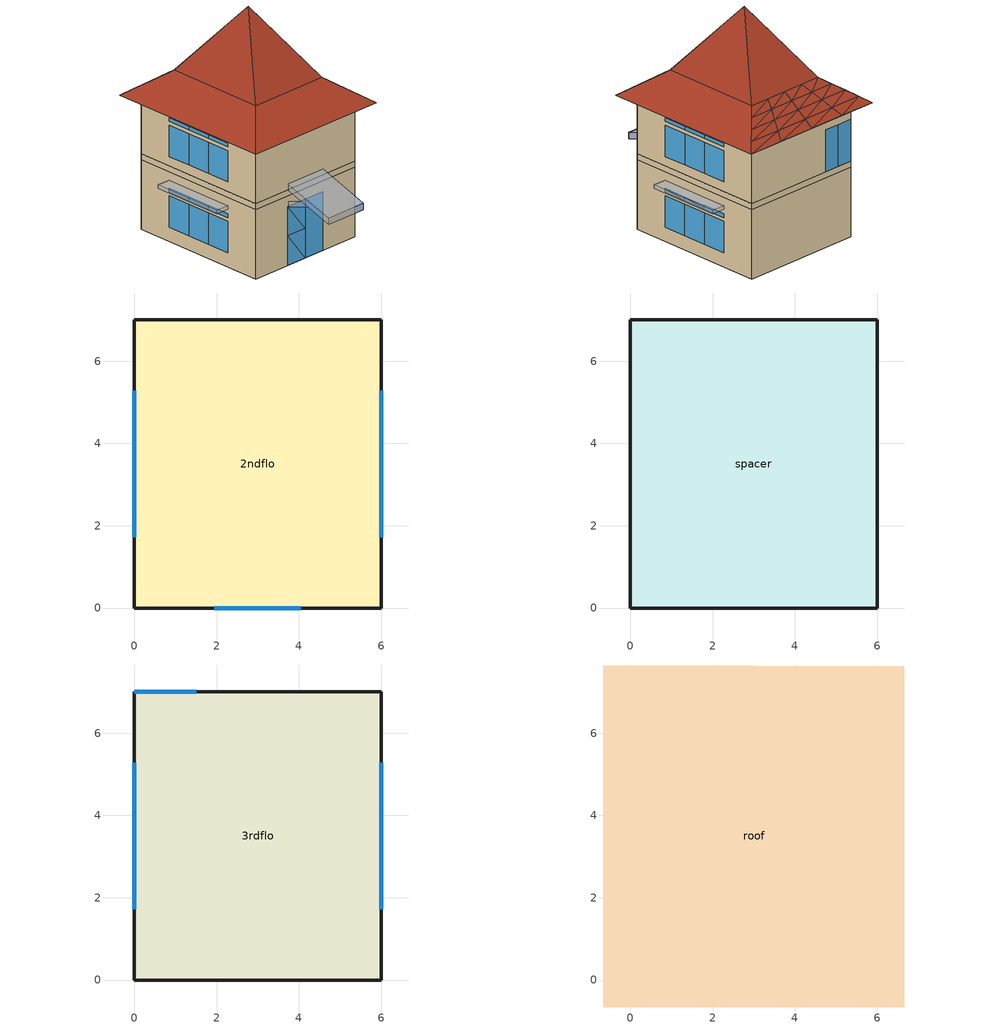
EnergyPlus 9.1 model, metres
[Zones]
2ndflo
 floor outside (Interior Floor): 6,0 0,0 0,7 6,7 z3.6
 wall outside (OPTIMUM WALL CONSTRUCTION): 0,0 6,0 6,7 0,7 0,0 z3.6:6.9
 window (opaquedoor): 3,0 4.05,0 z3.6:6.4; 3,0,5 2.99,0,6.4 1.94,0,6.4; 3,0,3.6 3,0,5 1.94,0,5; 3,0,3.6 1.94,0,5 1.94,0,3.6; 3,0,5 1.94,0,6.4 1.94,0,5
 window (doubleglass): 6,1.71 6,2.9 / 6,2.9 6,4.1 / 6,4.1 6,5.29 / 0,5.29 0,4.1 / 0,4.1 0,2.9 / 0,2.9 0,1.71 z4.28:5.78; 6,4.1 6,5.29 / 0,5.29 0,4.1 / 0,4.1 0,2.9 / 0,2.9 0,1.71 z5.95:6.12; 6,4.1,5.95 6,2.9,6.12 6,2.9,5.95; 6,2.9,5.95 6,2.9,6.12 6,1.71,6.12; 6,2.9,5.95 6,1.71,6.12 6,1.71,5.95; 6,4.1,5.95 6,4.1,6.12 6,2.9,6.12
spacer
 floor to 2ndflo (Interior Floor): 6,0 0,0 0,7 6,7 z6.9
 wall outside (OPTIMUM WALL CONSTRUCTION): 0,0 6,0 6,7 0,7 0,0 z6.9:7.2
3rdflo
 floor to spacer (Interior Floor): 6,0 0,0 0,7 6,7 z7.2
 wall outside (OPTIMUM WALL CONSTRUCTION): 0,0 6,0 6,7 0,7 0,0 z7.2:10.2
 window (doubleglass): 6,1.71 6,2.9 / 6,2.9 6,4.1 / 6,4.1 6,5.29 / 0,5.29 0,4.1 / 0,4.1 0,2.9 / 0,2.9 0,1.71 z7.65:9.15; 6,1.71 6,2.9 / 6,2.9 6,4.1 / 6,4.1 6,5.29 / 0,5.29 0,4.1 / 0,4.1 0,2.9 / 0,2.9 0,1.71 z9.33:9.5
 window (opaquedoor): 1.5,7 0.75,7 / 0.75,7 0,7 z7.2:9.2
 roof outside (EXTERIOR ROOF): 0,7 0,0 6,0 6,7 z10.2
roof
 floor outside (Interior Floor): 6.65,-0.65 -0.65,-0.65 -0.65,7.65 6.65,7.62 z10
 roof outside (EXTERIOR ROOF): 3,3.5,14.43 5,1,11.2 5,6,11.2; 3,3.5,14.43 5,6,11.2 1,6,11.2; 3,3.5,14.43 1,6,11.2 1,1,11.2; 5,1,11.2 3,3.5,14.43 1,1,11.2; 1.79,6.41,10.9 0.59,6.41,10.9 1,6,11.2; 1.79,6.41,10.9 1,6,11.2 2,6,11.2; 3,6.82,10.6 1.59,6.82,10.6 1.79,6.41,10.9; 3,6.82,10.6 1.79,6.41,10.9 3,6.41,10.9; 3,7.23,10.3 1.38,7.23,10.3 1.59,6.82,10.6; 3,7.23,10.3 1.59,6.82,10.6 3,6.82,10.6; 3,7.64,10 1.17,7.65,10 1.38,7.23,10.3; 3,7.64,10 1.38,7.23,10.3 3,7.23,10.3; 4.21,6.41,10.9 3,6.41,10.9 3,6,11.2; 4.21,6.41,10.9 3,6,11.2 4,6,11.2; 4.41,6.81,10.6 3,6.82,10.6 3,6.41,10.9; 4.41,6.81,10.6 3,6.41,10.9 4.21,6.41,10.9; 1.59,6.82,10.6 0.17,6.83,10.6 0.59,6.41,10.9; 4.62,7.22,10.3 3,7.23,10.3 3,6.82,10.6; 4.62,7.22,10.3 3,6.82,10.6 4.41,6.81,10.6; 4.83,7.63,10 3,7.64,10 3,7.23,10.3; 4.83,7.63,10 3,7.23,10.3 4.62,7.22,10.3; 5.41,6.41,10.9 4.21,6.41,10.9 4,6,11.2; 5.41,6.41,10.9 4,6,11.2 5,6,11.2; 5.83,6.81,10.6 4.41,6.81,10.6 4.21,6.41,10.9; 5.83,6.81,10.6 4.21,6.41,10.9 5.41,6.41,10.9; 6.24,7.22,10.3 4.62,7.22,10.3 4.41,6.81,10.6; 6.24,7.22,10.3 4.41,6.81,10.6 5.83,6.81,10.6; 1.59,6.82,10.6 0.59,6.41,10.9 1.79,6.41,10.9; 6.65,7.62,10 4.83,7.63,10 4.62,7.22,10.3; 6.65,7.62,10 4.62,7.22,10.3 6.24,7.22,10.3; 1.38,7.23,10.3 -0.24,7.24,10.3 0.17,6.83,10.6; 1.38,7.23,10.3 0.17,6.83,10.6 1.59,6.82,10.6; 1.17,7.65,10 -0.65,7.65,10 -0.24,7.24,10.3; 1.17,7.65,10 -0.24,7.24,10.3 1.38,7.23,10.3; 3,6.41,10.9 1.79,6.41,10.9 2,6,11.2; 3,6.41,10.9 2,6,11.2 3,6,11.2; 1,1,11.2 -0.65,-0.65,10 6.65,-0.65,10 5,1,11.2; 5,1,11.2 6.65,-0.65,10 6.65,7.62,10 5,6,11.2; 1,6,11.2 -0.65,7.65,10 -0.65,-0.65,10 1,1,11.2
shading: -0.68,5.29 -0.68,1.71 / -0.68,1.71 0,1.71 / 0,1.71 0,5.29 / 0,5.29 -0.68,5.29 / 6.68,5.29 6,5.29 / 6,5.29 6,1.71 / 6,1.71 6.68,1.71 / 6.68,1.71 6.68,5.29 z6.35:6.52; 4.05,0 1.94,0 z7.2:7.5; 1.94,-2.5 4.05,-2.5 z6.4:6.7; 6.68,1.71 6,1.71 6,5.29 6.68,5.29 z6.35; 4.05,0,7.5 4.05,-2.5,6.7 4.05,-2.5,6.4 4.05,0,7.2; 1.94,0,7.5 1.94,0,7.2 1.94,-2.5,6.4 1.94,-2.5,6.7; 1.94,0,7.5 1.94,-2.5,6.7 4.05,-2.5,6.7 4.05,0,7.5; 1.94,0,7.2 4.05,0,7.2 4.05,-2.5,6.4 1.94,-2.5,6.4; 1.94,0,6.65 1.94,0,6.4 1.94,-1.25,6.8 1.94,-0.87,6.92; 4.05,-0.87,6.92 4.05,0,6.65 4.05,0,6.4 4.05,-1.25,6.8; 1.94,0,6.9 1.94,0,6.4 2.99,0,6.4 3,0,6.9; 4.05,0,6.9 4.05,0,6.4 2.99,0,6.42 3,0,6.9; 6,5.29 6,1.71 6.68,1.71 6.68,5.29 z6.52; 0,1.71 -0.68,1.71 -0.68,5.29 0,5.29 z6.35; -0.68,5.29 -0.68,1.71 0,1.71 0,5.29 z6.52
[Building]
Building 1: North Axis {deg}=0; Terrain=City; Solar Distribution=FullInteriorAndExteriorWithReflections
[Site:Location]
409079	-: Latitude {deg}=-6.204; Longitude {deg}=106.821; Time Zone {hr}=7; Elevation {m}=10
[SizingPeriod:DesignDay] Day of Month=21; Dry-Bulb Temperature Range Modifier Type=DefaultMultipliers; Humidity Condition Type=Wetbulb; Barometric Pressure {Pa}=101301; Rain Indicator=No; Snow Indicator=No; Daylight Saving Time Indicator=No
Name | Month | Day Type | Maximum Dry-Bulb Temperature {C} | Daily Dry-Bulb Temperature Range {deltaC} | Wetbulb or DewPoint at Maximum Dry-Bulb {C} | Wind Speed {m/s} | Wind Direction {deg} | Solar Model Indicator | ASHRAE Clear Sky Optical Depth for Beam Irradiance (taub) | ASHRAE Clear Sky Optical Depth for Diffuse Irradiance (taud) | Sky Clearness
Jakarta Soekarno Hatta Ann Clg 1% Condns DB=>MWB | 8 | SummerDesignDay | 33.1 | 7.1 | 25.8 | 6.7 | 60 | ASHRAETau | 0.382 | 2.521
Jakarta Soekarno Hatta Ann Htg 99% Condns DB | 2 | WinterDesignDay | 22.7 | 0 | 22.7 | 1.9 | 320 | ASHRAEClearSky |  |  | 0
[Material] Thermal Absorptance=0.9; Visible Absorptance=0.7
Name | Roughness | Thickness {m} | Conductivity {W/m-K} | Density {kg/m3} | Specific Heat {J/kg-K} | Solar Absorptance
1/2IN GYPSUM | Smooth | 0.0127 | 0.16 | 784.9 | 830 | 0.4
F16 Acoustic tile | MediumSmooth | 0.0191 | 0.06 | 368 | 590 | 0.3
I02 INSULATION BOARD | MediumRough | 0.15 | 0.03 | 265 | 836 | 0.78
M11 100mm lightweight concrete; M11 100MM LIGHTWEIGHT CONCRETE 1 | MediumRough | 0.1016 | 0.53 | 1280 | 840 | 0.5
PLASTER BOARD | MediumSmooth | 0.0095 | 0.58 | 800 | 1090 | 0.7
[Material:AirGap]
Material Air Gap 1: Thermal Resistance {m2-K/W}=0.18
[WindowMaterial:SimpleGlazingSystem]
Name | U-Factor {W/m2-K} | Solar Heat Gain Coefficient | Visible Transmittance
DOUBLE GLASS | 1.5 | 0.3 | 0.5
OPAQUE DOOR | 3.2 | 0.1
[Construction]
doubleglass: DOUBLE GLASS
EXTERIOR ROOF: M11 100mm lightweight concrete, Material Air Gap 1, F16 Acoustic tile
Interior Floor: F16 Acoustic tile, Material Air Gap 1, M11 100mm lightweight concrete
opaquedoor: OPAQUE DOOR
OPTIMUM WALL CONSTRUCTION: PLASTER BOARD, M11 100MM LIGHTWEIGHT CONCRETE 1, I02 INSULATION BOARD, 1/2IN GYPSUM
[Zone]
2ndflo; 3rdflo; roof; spacer
[ZoneControl:Thermostat] Control Object Type 1=ThermostatSetpoint:DualSetpoint
Name | Zone or ZoneList | Control Type Schedule | Control Name 1
2ndflo Thermostat | 2ndflo | 2ndflo Thermostat Schedule | dualSetPtThermostat2ndflo
3rdflo Thermostat | 3rdflo | 3rdflo Thermostat Schedule | dualSetPtThermostat3rdflo
[ThermostatSetpoint:DualSetpoint] Heating Setpoint Temperature Schedule=Medium Office HtgSetp; Cooling Setpoint Temperature Schedule=Medium Office ClgSetp
dualSetPtThermostat2ndflo; dualSetPtThermostat3rdflo
[ZoneHVAC:PackagedTerminalHeatPump] Availability Schedule=Always On Discrete; Cooling Supply Air Flow Rate {m3/s}=Autosize; Heating Supply Air Flow Rate {m3/s}=Autosize; No Load Supply Air Flow Rate {m3/s}=Autosize; Cooling Outdoor Air Flow Rate {m3/s}=Autosize; Heating Outdoor Air Flow Rate {m3/s}=Autosize; No Load Outdoor Air Flow Rate {m3/s}=Autosize; Heating Convergence Tolerance=0.001; Cooling Convergence Tolerance=0.001; Maximum Supply Air Temperature from Supplemental Heater {C}=Autosize; Maximum Outdoor Dry-Bulb Temperature for Supplemental Heater Operation {C}=21; Fan Placement=DrawThrough
Name | Supply Air Fan | Heating Coil | Cooling Coil | Supplemental Heating Coil
Zone HVAC Packaged Terminal Heat Pump 1 | Fan Constant Volume 1 | Coil Heating DX Single Speed 1 | Coil Cooling DX Single Speed 1 | Coil Heating Electric 1
Zone HVAC Packaged Terminal Heat Pump 2 | Fan Constant Volume 2 | Coil Heating DX Single Speed 2 | Coil Cooling DX Single Speed 2 | Coil Heating Electric 2
[Fan:ConstantVolume] Availability Schedule=Always On Discrete; Fan Total Efficiency=0.7; Pressure Rise {Pa}=300; Maximum Flow Rate {m3/s}=AutoSize; Motor Efficiency=0.9; Motor In Airstream Fraction=1
Fan Constant Volume 1; Fan Constant Volume 2
[Coil:Heating:DX:SingleSpeed] Availability Schedule=Always On Discrete; Gross Rated Heating Capacity {W}=Autosize; Gross Rated Heating COP {W/W}=5; Rated Air Flow Rate {m3/s}=Autosize; Rated Supply Fan Power Per Volume Flow Rate {W/(m3/s)}=773.3; Minimum Outdoor Dry-Bulb Temperature for Compressor Operation {C}=-8; Maximum Outdoor Dry-Bulb Temperature for Defrost Operation {C}=5; Crankcase Heater Capacity {W}=0; Maximum Outdoor Dry-Bulb Temperature for Crankcase Heater Operation {C}=10; Defrost Strategy=Resistive; Defrost Control=Timed; Defrost Time Period Fraction=0.166667; Resistive Defrost Heater Capacity {W}=2000
Name | Heating Capacity Function of Temperature Curve | Heating Capacity Function of Flow Fraction Curve | Energy Input Ratio Function of Temperature Curve | Energy Input Ratio Function of Flow Fraction Curve | Part Load Fraction Correlation Curve
Coil Heating DX Single Speed 1 | Curve Cubic 1 | Curve Cubic 2 | Curve Cubic 3 | Curve Quadratic 4 | Curve Quadratic 5
Coil Heating DX Single Speed 2 | Curve Cubic 4 | Curve Cubic 5 | Curve Cubic 6 | Curve Quadratic 9 | Curve Quadratic 10
[Coil:Cooling:DX:SingleSpeed] Availability Schedule=SCHCOOLING AVAILABILITY; Gross Rated Total Cooling Capacity {W}=Autosize; Gross Rated Sensible Heat Ratio=Autosize; Gross Rated Cooling COP {W/W}=3; Rated Air Flow Rate {m3/s}=Autosize; Rated Evaporator Fan Power Per Volume Flow Rate {W/(m3/s)}=773.3; Condenser Type=AirCooled; Evaporative Condenser Effectiveness=0; Evaporative Condenser Air Flow Rate {m3/s}=Autosize; Evaporative Condenser Pump Rated Power Consumption {W}=Autosize; Crankcase Heater Capacity {W}=0; Maximum Outdoor Dry-Bulb Temperature for Crankcase Heater Operation {C}=0; Basin Heater Capacity {W/K}=0; Basin Heater Setpoint Temperature {C}=10
Name | Total Cooling Capacity Function of Temperature Curve | Total Cooling Capacity Function of Flow Fraction Curve | Energy Input Ratio Function of Temperature Curve | Energy Input Ratio Function of Flow Fraction Curve | Part Load Fraction Correlation Curve
Coil Cooling DX Single Speed 1 | Curve Biquadratic 1 | Curve Quadratic 1 | Curve Biquadratic 2 | Curve Quadratic 2 | Curve Quadratic 3
Coil Cooling DX Single Speed 2 | Curve Biquadratic 3 | Curve Quadratic 6 | Curve Biquadratic 4 | Curve Quadratic 7 | Curve Quadratic 8
[Coil:Heating:Electric] Availability Schedule=Always On Discrete; Efficiency=1; Nominal Capacity {W}=Autosize
Coil Heating Electric 1; Coil Heating Electric 2
[Zone equipment]
2ndflo: Zone HVAC Packaged Terminal Heat Pump 1
3rdflo: Zone HVAC Packaged Terminal Heat Pump 2
[Sizing:Zone] Zone Cooling Design Supply Air Temperature Input Method=SupplyAirTemperature; Zone Cooling Design Supply Air Temperature {C}=14; Zone Cooling Design Supply Air Temperature Difference {deltaC}=11.11; Zone Heating Design Supply Air Temperature Input Method=SupplyAirTemperature; Zone Heating Design Supply Air Temperature {C}=40; Zone Heating Design Supply Air Temperature Difference {deltaC}=11.11; Zone Cooling Design Supply Air Humidity Ratio {kgWater/kgDryAir}=0.0085; Zone Heating Design Supply Air Humidity Ratio {kgWater/kgDryAir}=0.008; Design Specification Outdoor Air Object=roof_DSOA; Cooling Design Air Flow Method=DesignDay; Cooling Design Air Flow Rate {m3/s}=0; Cooling Minimum Air Flow per Zone Floor Area {m3/s-m2}=0.000762; Cooling Minimum Air Flow {m3/s}=0; Cooling Minimum Air Flow Fraction=0; Heating Design Air Flow Method=DesignDay; Heating Design Air Flow Rate {m3/s}=0; Heating Maximum Air Flow per Zone Floor Area {m3/s-m2}=0.002032; Heating Maximum Air Flow {m3/s}=0.141576; Heating Maximum Air Flow Fraction=0.3; Account for Dedicated Outdoor Air System=No
Name | Design Specification Zone Air Distribution Object
2ndflo | 2ndflo Design Spec Zone Air Dist
3rdflo | 3rdflo Design Spec Zone Air Dist
[DesignSpecification:ZoneAirDistribution] Zone Air Distribution Effectiveness in Cooling Mode=1; Zone Air Distribution Effectiveness in Heating Mode=1
2ndflo Design Spec Zone Air Dist; 3rdflo Design Spec Zone Air Dist
[DesignSpecification:OutdoorAir]
roof_DSOA: Outdoor Air Method=Sum; Outdoor Air Flow per Person {m3/s-person}=0.00236; Outdoor Air Flow per Zone Floor Area {m3/s-m2}=0.000305; Outdoor Air Flow per Zone {m3/s}=0; Outdoor Air Flow Air Changes per Hour {1/hr}=0
[Schedule:Compact]
2ndflo Thermostat Schedule; 3rdflo Thermostat Schedule: Through: 12/31, For: AllDays, Until: 24:00, 4
[Schedule:Year]
Medium Office HtgSetp: Schedule:Week:Daily {ecb93216-4e3a-48b3-b436-2bda810a97af}, 1, 1, 1, 3, Schedule:Week:Daily {7658c4fb-bb29-427e-bf3f-5def4335bcf1}, 1, 4, 12, 31
Medium Office ClgSetp: Schedule:Week:Daily {8e0b014c-04b7-4e6c-a258-14b421fd36f8}, 1, 1, 1, 3, Schedule:Week:Daily {edd3bcc3-8268-4813-9843-1db4b5a04d2a}, 1, 4, 12, 31
[Schedule:Week:Daily]
Schedule:Week:Daily {ecb93216-4e3a-48b3-b436-2bda810a97af}: Medium Office HtgSetp Default Schedule, Medium Office HtgSetp Default Schedule, Medium Office HtgSetp Default Schedule, Medium Office HtgSetp Default Schedule, Medium Office HtgSetp Default Schedule, Medium Office HtgSetp Default Schedule, Medium Office HtgSetp Rule 2 Day Schedule, Medium Office HtgSetp Default Schedule, Medium Office HtgSetp Summer Design Day, Medium Office HtgSetp Winter Design Day, Medium Office HtgSetp Default Schedule, Medium Office HtgSetp Default Schedule
Schedule:Week:Daily {7658c4fb-bb29-427e-bf3f-5def4335bcf1}: Medium Office HtgSetp Rule 1 Day Schedule, Medium Office HtgSetp Default Schedule, Medium Office HtgSetp Default Schedule, Medium Office HtgSetp Default Schedule, Medium Office HtgSetp Default Schedule, Medium Office HtgSetp Default Schedule, Medium Office HtgSetp Rule 2 Day Schedule, Medium Office HtgSetp Default Schedule, Medium Office HtgSetp Summer Design Day, Medium Office HtgSetp Winter Design Day, Medium Office HtgSetp Default Schedule, Medium Office HtgSetp Default Schedule
Schedule:Week:Daily {8e0b014c-04b7-4e6c-a258-14b421fd36f8}: Medium Office ClgSetp Default Schedule, Medium Office ClgSetp Default Schedule, Medium Office ClgSetp Default Schedule, Medium Office ClgSetp Default Schedule, Medium Office ClgSetp Default Schedule, Medium Office ClgSetp Default Schedule, Medium Office ClgSetp Rule 2 Day Schedule, Medium Office ClgSetp Default Schedule, Medium Office ClgSetp Summer Design Day, Medium Office ClgSetp Winter Design Day, Medium Office ClgSetp Default Schedule, Medium Office ClgSetp Default Schedule
Schedule:Week:Daily {edd3bcc3-8268-4813-9843-1db4b5a04d2a}: Medium Office ClgSetp Rule 1 Day Schedule, Medium Office ClgSetp Default Schedule, Medium Office ClgSetp Default Schedule, Medium Office ClgSetp Default Schedule, Medium Office ClgSetp Default Schedule, Medium Office ClgSetp Default Schedule, Medium Office ClgSetp Rule 2 Day Schedule, Medium Office ClgSetp Default Schedule, Medium Office ClgSetp Summer Design Day, Medium Office ClgSetp Winter Design Day, Medium Office ClgSetp Default Schedule, Medium Office ClgSetp Default Schedule
[Schedule:Day:Interval]
Medium Office HtgSetp Default Schedule: No, 06:00, 15.6, 22:00, 21, 24:00, 15.6
Medium Office HtgSetp Rule 2 Day Schedule: No, 06:00, 15.6, 18:00, 21, 24:00, 15.6
Medium Office HtgSetp Summer Design Day; Medium Office HtgSetp Rule 1 Day Schedule: No, 24:00, 15.6
Medium Office HtgSetp Winter Design Day: No, 24:00, 21
Medium Office ClgSetp Default Schedule; Medium Office ClgSetp Summer Design Day: No, 06:00, 26.7, 22:00, 24, 24:00, 26.7
Medium Office ClgSetp Rule 2 Day Schedule: No, 06:00, 26.7, 18:00, 24, 24:00, 26.7
Medium Office ClgSetp Winter Design Day; Medium Office ClgSetp Rule 1 Day Schedule: No, 24:00, 26.7
[Schedule:Constant]
Always On Discrete: Hourly Value=1
[Curve:Cubic]
Name | Coefficient1 Constant | Coefficient2 x | Coefficient3 x**2 | Coefficient4 x**3 | Minimum Value of x {BasedOnField A2} | Maximum Value of x {BasedOnField A2}
Curve Cubic 1; Curve Cubic 4 | 0.758746 | 0.027626 | 0.000148716 | 3.4992e-06 | -20 | 20
Curve Cubic 2; Curve Cubic 5 | 0.84 | 0.16 | 0 | 0 | 0.5 | 1.5
Curve Cubic 3; Curve Cubic 6 | 1.19248 | -0.0300438 | 0.00103745 | -2.3328e-05 | -20 | 20
[Curve:Quadratic]
Name | Coefficient1 Constant | Coefficient2 x | Coefficient3 x**2 | Minimum Value of x {BasedOnField A2} | Maximum Value of x {BasedOnField A2}
Curve Quadratic 4; Curve Quadratic 9 | 1.3824 | -0.4336 | 0.0512 | 0 | 1
Curve Quadratic 5; Curve Quadratic 10 | 0.75 | 0.25 | 0 | 0 | 1
Curve Quadratic 1; Curve Quadratic 6 | 0.8 | 0.2 | 0 | 0.5 | 1.5
Curve Quadratic 2; Curve Quadratic 7 | 1.1552 | -0.1808 | 0.0256 | 0.5 | 1.5
Curve Quadratic 3; Curve Quadratic 8 | 0.85 | 0.15 | 0 | 0 | 1
[Curve:Biquadratic] Minimum Value of x {BasedOnField A2}=17; Maximum Value of x {BasedOnField A2}=22; Minimum Value of y {BasedOnField A3}=13; Maximum Value of y {BasedOnField A3}=46
Name | Coefficient1 Constant | Coefficient2 x | Coefficient3 x**2 | Coefficient4 y | Coefficient5 y**2 | Coefficient6 x*y
Curve Biquadratic 1; Curve Biquadratic 3 | 0.942588 | 0.00954335 | 0.00068377 | -0.0110427 | 5.249e-06 | -9.72e-06
Curve Biquadratic 2; Curve Biquadratic 4 | 0.342414 | 0.034885 | -0.0006237 | 0.00497722 | 0.000437951 | -0.000728028
[Schedule:File]
SCHCOOLING AVAILABILITY: File=C:\Users\Shiro\Desktop\workspace\latihan\2ndcondition_mushola\OpenStudio\SCHCOOLING AVAILABILITY.csv; Column Number=5; Rows To Skip=4; Hours of Data=8760; Column Separator=Comma
